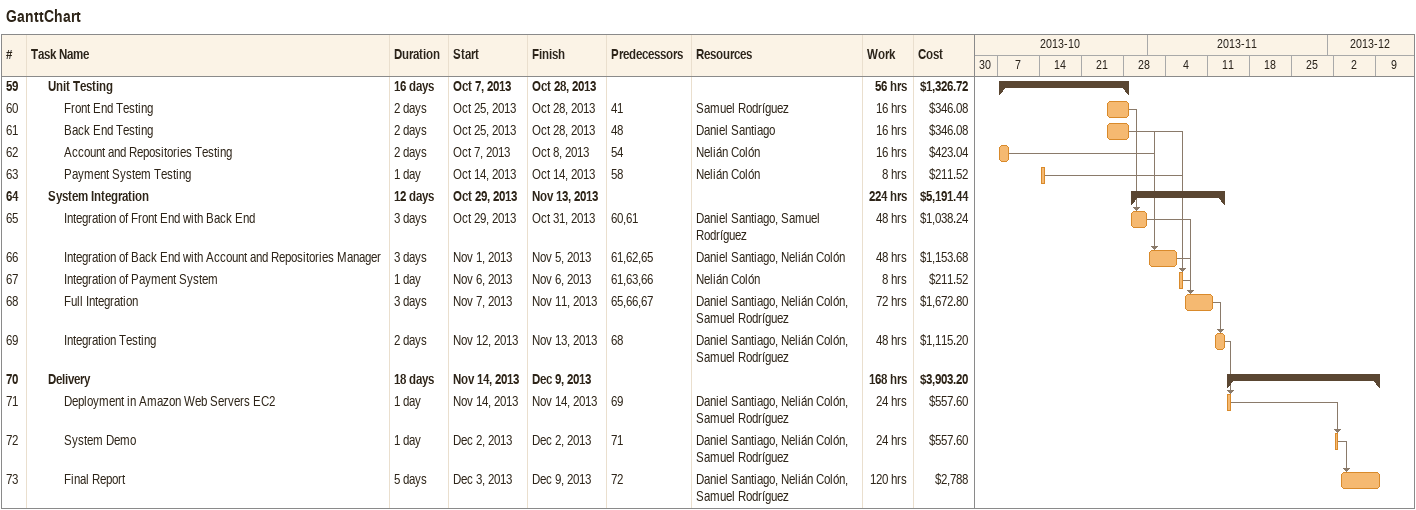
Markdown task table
GanttChart

| ID | Level | Task | Duration | Start | Finish | Predecessors | Resources | Work (h) | Cost ($) |
|---|---|---|---|---|---|---|---|---|---|
| 59 | 2 | **Unit Testing** | 16d | 2013-10-07 | 2013-10-28 |  |  | 56 | 1326.72 |
| 60 | 3 | Front End Testing | 2d | 2013-10-25 | 2013-10-28 | 41 | Samuel Rodríguez | 16 | 346.08 |
| 61 | 3 | Back End Testing | 2d | 2013-10-25 | 2013-10-28 | 48 | Daniel Santiago | 16 | 346.08 |
| 62 | 3 | Account and Repositories Testing | 2d | 2013-10-07 | 2013-10-08 | 54 | Nelián Colón | 16 | 423.04 |
| 63 | 3 | Payment System Testing | 1d | 2013-10-14 | 2013-10-14 | 58 | Nelián Colón | 8 | 211.52 |
| 64 | 2 | **System Integration** | 12d | 2013-10-29 | 2013-11-13 |  |  | 224 | 5191.44 |
| 65 | 3 | Integration of Front End with Back End | 3d | 2013-10-29 | 2013-10-31 | 60, 61 | Daniel Santiago, Samuel Rodríguez | 48 | 1038.24 |
| 66 | 3 | Integration of Back End with Account and Repositories Manager | 3d | 2013-11-01 | 2013-11-05 | 61, 62, 65 | Daniel Santiago, Nelián Colón | 48 | 1153.68 |
| 67 | 3 | Integration of Payment System | 1d | 2013-11-06 | 2013-11-06 | 61, 63, 66 | Nelián Colón | 8 | 211.52 |
| 68 | 3 | Full Integration | 3d | 2013-11-07 | 2013-11-11 | 65, 66, 67 | Daniel Santiago, Nelián Colón, Samuel Rodríguez | 72 | 1672.80 |
| 69 | 3 | Integration Testing | 2d | 2013-11-12 | 2013-11-13 | 68 | Daniel Santiago, Nelián Colón, Samuel Rodríguez | 48 | 1115.20 |
| 70 | 2 | **Delivery** | 18d | 2013-11-14 | 2013-12-09 |  |  | 168 | 3903.20 |
| 71 | 3 | Deployment in Amazon Web Servers EC2 | 1d | 2013-11-14 | 2013-11-14 | 69 | Daniel Santiago, Nelián Colón, Samuel Rodríguez | 24 | 557.60 |
| 72 | 3 | System Demo | 1d | 2013-12-02 | 2013-12-02 | 71 | Daniel Santiago, Nelián Colón, Samuel Rodríguez | 24 | 557.60 |
| 73 | 3 | Final Report | 5d | 2013-12-03 | 2013-12-09 | 72 | Daniel Santiago, Nelián Colón, Samuel Rodríguez | 120 | 2788 |
